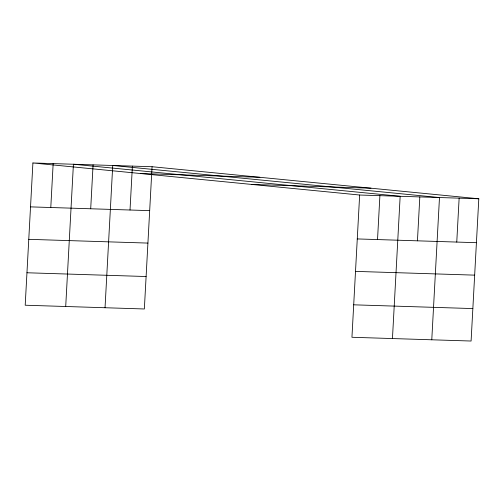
<?xml version="1.0" encoding="UTF-8"?>
<svg xmlns="http://www.w3.org/2000/svg" width="504" height="504" viewBox="0 0 504 504"><rect width="100%" height="100%" fill="white"/><g stroke="black" fill="none" stroke-linecap="round" stroke-linejoin="round"><path stroke-width="0.76" d="M32.905 162.968L25.2 305.222L144.352 308.977L152.057 166.723L32.905 162.968L359.648 195.023L478.8 198.778L471.095 341.032L351.943 337.277L359.648 195.023M50.784 207.516L53.159 163.605M65.709 306.501L73.414 164.241L400.157 196.295L392.452 338.556M90.701 208.769L93.076 164.865M105.034 307.736L112.738 165.482L439.482 197.537L431.777 339.791M130.019 210.011L132.394 166.106M377.527 239.57L379.903 195.659M417.444 240.824L419.819 196.919M456.763 242.065L459.138 198.16M140.729 173.546L259.881 177.301M251.824 184.445L370.976 188.2M30.524 206.873L149.682 210.634M357.267 238.928L476.425 242.689M28.766 239.331L147.924 243.086M355.509 271.385L474.667 275.14M26.958 272.765L146.11 276.526M353.701 304.819L472.853 308.58M152.057 166.723L478.8 198.778"/></g></svg>
